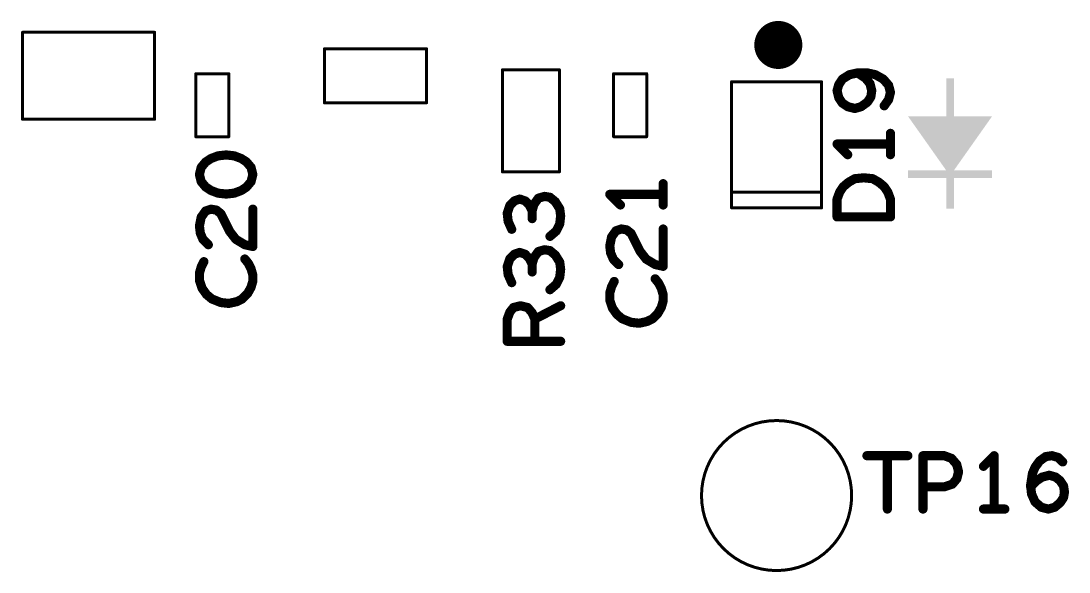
# Model space of a CAD drawing. Extents: x -1.14 to 4.53, y -2.04 to 6.
# Drawn here: x 1.042 to 1.729, y 2.465 to 2.827 of the extents above; entities that cross this region are included whole.
import ezdxf

# ---------------------------------------------------------------- set-up
doc = ezdxf.new("R2010")
doc.units = 0
doc.layers.get('0').update_dxf_attribs({"linetype": 'CONTINUOUS'})
doc.layers.add('ASSE', color=1, linetype='CONTINUOUS')

# ---------------------------------------------------------------- blocks, each defined once
blk = doc.blocks.new('ROUND_64')
at = {"const_width": 0.000984}
blk.add_lwpolyline([(-0.00049, 0, 1), (0.00049, 0, 1)], format="xyb", close=True, dxfattribs=at)
blk = doc.blocks.new('ROUND_1')
at = {"const_width": 0.003}
blk.add_lwpolyline([(-0.0015, 0, 1), (0.0015, 0, 1)], format="xyb", close=True, dxfattribs=at)

msp = doc.modelspace()

# ---------------------------------------------------------------- linework, layer by layer
at = {"layer": 'ASSE'}
for points, const_width in [([(1.53072, 2.811, 1), (1.54647, 2.811, 1)], 0.01575), ([(1.48824, 2.51535, 1), (1.58666, 2.51535, 1)], 0.00197)]:
    msp.add_lwpolyline(points, format="xyb", close=True, dxfattribs=dict(at, const_width=const_width))
for points, const_width in [([(1.04308, 2.7622), (1.04308, 2.81929)], 0.00197), ([(1.04308, 2.81929), (1.1297, 2.81929)], 0.00197), ([(1.1297, 2.81929), (1.1297, 2.7622)], 0.00197), ([(1.24103, 2.80846), (1.30796, 2.80846)], 0.00197), ([(1.24103, 2.77303), (1.24103, 2.80846)], 0.00197), ([(1.30796, 2.80846), (1.30796, 2.77303)], 0.00197), ([(1.1567, 2.75079), (1.1567, 2.79213)], 0.00197), ([(1.1567, 2.79213), (1.17835, 2.79213)], 0.00197), ([(1.17835, 2.79213), (1.17835, 2.75079)], 0.00197), ([(1.35769, 2.72776), (1.35769, 2.79468)], 0.00197), ([(1.35769, 2.79468), (1.39509, 2.79468)], 0.00197), ([(1.39509, 2.79468), (1.39509, 2.72776)], 0.00197), ([(1.43064, 2.75079), (1.43064, 2.79213)], 0.00197), ([(1.43064, 2.79213), (1.45229, 2.79213)], 0.00197), ([(1.45229, 2.79213), (1.45229, 2.75079)], 0.00197), ([(1.5806, 2.78858), (1.57826, 2.78508)], 0.006), ([(1.58526, 2.7915), (1.5806, 2.78858)], 0.006), ([(1.59051, 2.79267), (1.58526, 2.7915)], 0.006), ([(1.59693, 2.79267), (1.59051, 2.79267)], 0.006), ([(1.59576, 2.78917), (1.59051, 2.79267)], 0.006), ([(1.59868, 2.78567), (1.59576, 2.78917)], 0.006), ([(1.60218, 2.7915), (1.59693, 2.79267)], 0.006), ([(1.60743, 2.78858), (1.60218, 2.7915)], 0.006), ([(1.61093, 2.7845), (1.60743, 2.78858)], 0.006), ([(1.50792, 2.78681), (1.50792, 2.70413)], 0.00197), ([(1.56698, 2.78681), (1.50792, 2.78681)], 0.00197), ([(1.56698, 2.70413), (1.56698, 2.78681)], 0.00197), ([(1.57826, 2.78508), (1.5771, 2.781)], 0.006), ([(1.5771, 2.781), (1.57826, 2.77633)], 0.006), ([(1.59985, 2.781), (1.59868, 2.78567)], 0.006), ([(1.59926, 2.77692), (1.59985, 2.781)], 0.006), ([(1.6121, 2.77983), (1.61093, 2.7845)], 0.006), ([(1.61093, 2.77517), (1.6121, 2.77983)], 0.006), ([(1.57826, 2.77633), (1.5806, 2.77283)], 0.006), ([(1.5806, 2.77283), (1.5841, 2.7705)], 0.006), ([(1.59285, 2.7705), (1.59693, 2.77342)], 0.006), ([(1.59693, 2.77342), (1.59926, 2.77692)], 0.006), ([(1.60801, 2.77108), (1.61093, 2.77517)], 0.006), ([(1.30796, 2.77303), (1.24103, 2.77303)], 0.00197), ([(1.5841, 2.7705), (1.58876, 2.76933)], 0.006), ([(1.58876, 2.76933), (1.59285, 2.7705)], 0.006), ([(1.1297, 2.7622), (1.04308, 2.7622)], 0.00197), ([(1.6121, 2.739), (1.6121, 2.753)], 0.006), ([(1.17835, 2.75079), (1.1567, 2.75079)], 0.00197), ([(1.45229, 2.75079), (1.43064, 2.75079)], 0.00197), ([(1.6121, 2.746), (1.5771, 2.746)], 0.006), ([(1.5771, 2.746), (1.5841, 2.739)], 0.006), ([(1.1766, 2.73883), (1.17135, 2.73825)], 0.006), ([(1.18185, 2.73825), (1.1766, 2.73883)], 0.006), ([(1.16318, 2.73417), (1.16026, 2.73067)], 0.006), ([(1.16668, 2.7365), (1.16318, 2.73417)], 0.006), ([(1.17135, 2.73825), (1.16668, 2.7365)], 0.006), ([(1.18651, 2.7365), (1.18185, 2.73825)], 0.006), ([(1.19001, 2.73417), (1.18651, 2.7365)], 0.006), ([(1.19293, 2.73067), (1.19001, 2.73417)], 0.006), ([(1.16026, 2.73067), (1.1591, 2.726)], 0.006), ([(1.1591, 2.726), (1.16026, 2.72133)], 0.006), ([(1.1941, 2.726), (1.19293, 2.73067)], 0.006), ([(1.19293, 2.72133), (1.1941, 2.726)], 0.006), ([(1.39509, 2.72776), (1.35769, 2.72776)], 0.00197), ([(1.16026, 2.72133), (1.16318, 2.71783)], 0.006), ([(1.19001, 2.71783), (1.19293, 2.72133)], 0.006), ([(1.4631, 2.706), (1.4631, 2.72)], 0.006), ([(1.57885, 2.7145), (1.58118, 2.718)], 0.006), ([(1.58118, 2.718), (1.58468, 2.72092)], 0.006), ([(1.58468, 2.72092), (1.58876, 2.72325)], 0.006), ([(1.58876, 2.72325), (1.5946, 2.72383)], 0.006), ([(1.5946, 2.72383), (1.60043, 2.72325)], 0.006), ([(1.60043, 2.72325), (1.60451, 2.72092)], 0.006), ([(1.60451, 2.72092), (1.60801, 2.718)], 0.006), ([(1.60801, 2.718), (1.61035, 2.7145)], 0.006), ([(1.16318, 2.71783), (1.16668, 2.7155)], 0.006), ([(1.16668, 2.7155), (1.17135, 2.71375)], 0.006), ([(1.17135, 2.71375), (1.1766, 2.71317)], 0.006), ([(1.1766, 2.71317), (1.18185, 2.71375)], 0.006), ([(1.18185, 2.71375), (1.18651, 2.7155)], 0.006), ([(1.18651, 2.7155), (1.19001, 2.71783)], 0.006), ([(1.38539, 2.71164), (1.38131, 2.71047)], 0.006), ([(1.38889, 2.71105), (1.38539, 2.71164)], 0.006), ([(1.39239, 2.70814), (1.38889, 2.71105)], 0.006), ([(1.4631, 2.713), (1.4281, 2.713)], 0.006), ([(1.4281, 2.713), (1.4351, 2.706)], 0.006), ([(1.56698, 2.71448), (1.50792, 2.71448)], 0.00197), ([(1.5771, 2.70983), (1.57885, 2.7145)], 0.006), ([(1.61035, 2.7145), (1.6121, 2.70983)], 0.006), ([(1.36264, 2.7058), (1.36089, 2.70055)], 0.006), ([(1.36556, 2.70872), (1.36264, 2.7058)], 0.006), ([(1.36906, 2.70989), (1.36556, 2.70872)], 0.006), ([(1.37256, 2.70872), (1.36906, 2.70989)], 0.006), ([(1.37547, 2.7058), (1.37256, 2.70872)], 0.006), ([(1.37722, 2.7023), (1.37547, 2.7058)], 0.006), ([(1.37839, 2.70639), (1.37722, 2.7023)], 0.006), ([(1.38131, 2.71047), (1.37839, 2.70639)], 0.006), ([(1.39531, 2.70347), (1.39239, 2.70814)], 0.006), ([(1.5771, 2.69817), (1.5771, 2.70983)], 0.006), ([(1.6121, 2.70983), (1.6121, 2.69817)], 0.006), ([(1.1591, 2.69217), (1.16026, 2.698)], 0.006), ([(1.16026, 2.698), (1.16318, 2.70208)], 0.006), ([(1.16318, 2.70208), (1.16668, 2.70325)], 0.006), ([(1.16668, 2.70325), (1.17018, 2.70267)], 0.006), ([(1.17018, 2.70267), (1.1731, 2.70033)], 0.006), ([(1.1731, 2.70033), (1.17893, 2.68867)], 0.006), ([(1.1941, 2.67875), (1.1941, 2.70325)], 0.006), ([(1.36089, 2.70055), (1.36147, 2.6953)], 0.006), ([(1.37722, 2.7023), (1.37722, 2.69705)], 0.006), ([(1.39589, 2.6988), (1.39531, 2.70347)], 0.006), ([(1.39531, 2.69355), (1.39589, 2.6988)], 0.006), ([(1.50792, 2.70413), (1.56698, 2.70413)], 0.00197), ([(1.6121, 2.69817), (1.5771, 2.69817)], 0.006), ([(1.15968, 2.6875), (1.1591, 2.69217)], 0.006), ([(1.36147, 2.6953), (1.36381, 2.69005)], 0.006), ([(1.39297, 2.68889), (1.39531, 2.69355)], 0.006), ([(1.16143, 2.68342), (1.15968, 2.6875)], 0.006), ([(1.17893, 2.68867), (1.18301, 2.68342)], 0.006), ([(1.38889, 2.68539), (1.39297, 2.68889)], 0.006), ([(1.4281, 2.67917), (1.42926, 2.685)], 0.006), ([(1.42926, 2.685), (1.43218, 2.68908)], 0.006), ([(1.43218, 2.68908), (1.43568, 2.69025)], 0.006), ([(1.43568, 2.69025), (1.43918, 2.68967)], 0.006), ([(1.43918, 2.68967), (1.4421, 2.68733)], 0.006), ([(1.4421, 2.68733), (1.44793, 2.67567)], 0.006), ([(1.4631, 2.66575), (1.4631, 2.69025)], 0.006), ([(1.16493, 2.67992), (1.16143, 2.68342)], 0.006), ([(1.18301, 2.68342), (1.18885, 2.67992)], 0.006), ([(1.18885, 2.67992), (1.1941, 2.67875)], 0.006), ([(1.38539, 2.67664), (1.38131, 2.67547)], 0.006), ([(1.38889, 2.67605), (1.38539, 2.67664)], 0.006), ([(1.42868, 2.6745), (1.4281, 2.67917)], 0.006), ([(1.19118, 2.66767), (1.18885, 2.67058)], 0.006), ([(1.36264, 2.6708), (1.36089, 2.66555)], 0.006), ([(1.36556, 2.67372), (1.36264, 2.6708)], 0.006), ([(1.36906, 2.67489), (1.36556, 2.67372)], 0.006), ([(1.37256, 2.67372), (1.36906, 2.67489)], 0.006), ([(1.37547, 2.6708), (1.37256, 2.67372)], 0.006), ([(1.37722, 2.6673), (1.37547, 2.6708)], 0.006), ([(1.37839, 2.67139), (1.37722, 2.6673)], 0.006), ([(1.38131, 2.67547), (1.37839, 2.67139)], 0.006), ([(1.39239, 2.67314), (1.38889, 2.67605)], 0.006), ([(1.39531, 2.66847), (1.39239, 2.67314)], 0.006), ([(1.43043, 2.67042), (1.42868, 2.6745)], 0.006), ([(1.43393, 2.66692), (1.43043, 2.67042)], 0.006), ([(1.44793, 2.67567), (1.45201, 2.67042)], 0.006), ([(1.45201, 2.67042), (1.45785, 2.66692)], 0.006), ([(1.16026, 2.66533), (1.1591, 2.66125)], 0.006), ([(1.16201, 2.66883), (1.16026, 2.66533)], 0.006), ([(1.19293, 2.66417), (1.19118, 2.66767)], 0.006), ([(1.1941, 2.66008), (1.19293, 2.66417)], 0.006), ([(1.36089, 2.66555), (1.36147, 2.6603)], 0.006), ([(1.37722, 2.6673), (1.37722, 2.66205)], 0.006), ([(1.39589, 2.6638), (1.39531, 2.66847)], 0.006), ([(1.39531, 2.65855), (1.39589, 2.6638)], 0.006), ([(1.45785, 2.66692), (1.4631, 2.66575)], 0.006), ([(1.1591, 2.66125), (1.1591, 2.65658)], 0.006), ([(1.1591, 2.65658), (1.16085, 2.65133)], 0.006), ([(1.1941, 2.656), (1.1941, 2.66008)], 0.006), ([(1.36147, 2.6603), (1.36381, 2.65505)], 0.006), ([(1.39297, 2.65389), (1.39531, 2.65855)], 0.006), ([(1.46018, 2.65467), (1.45785, 2.65758)], 0.006), ([(1.16085, 2.65133), (1.16376, 2.64725)], 0.006), ([(1.1906, 2.64783), (1.19293, 2.65192)], 0.006), ([(1.19293, 2.65192), (1.1941, 2.656)], 0.006), ([(1.38889, 2.65039), (1.39297, 2.65389)], 0.006), ([(1.42926, 2.65233), (1.4281, 2.64825)], 0.006), ([(1.43101, 2.65583), (1.42926, 2.65233)], 0.006), ([(1.46193, 2.65117), (1.46018, 2.65467)], 0.006), ([(1.4631, 2.64708), (1.46193, 2.65117)], 0.006), ([(1.16376, 2.64725), (1.16726, 2.64433)], 0.006), ([(1.16726, 2.64433), (1.1731, 2.642)], 0.006), ([(1.17835, 2.64141), (1.1836, 2.64258)], 0.006), ([(1.1836, 2.64258), (1.1871, 2.64433)], 0.006), ([(1.1871, 2.64433), (1.1906, 2.64783)], 0.006), ([(1.4281, 2.64825), (1.4281, 2.64358)], 0.006), ([(1.4281, 2.64358), (1.42985, 2.63833)], 0.006), ([(1.46193, 2.63892), (1.4631, 2.643)], 0.006), ([(1.4631, 2.643), (1.4631, 2.64708)], 0.006), ([(1.1731, 2.642), (1.17835, 2.64141)], 0.006), ([(1.36089, 2.63114), (1.36264, 2.6358)], 0.006), ([(1.36264, 2.6358), (1.36497, 2.63872)], 0.006), ([(1.36497, 2.63872), (1.36964, 2.63989)], 0.006), ([(1.36964, 2.63989), (1.37431, 2.63872)], 0.006), ([(1.37431, 2.63872), (1.37722, 2.63522)], 0.006), ([(1.37897, 2.63114), (1.39589, 2.63989)], 0.006), ([(1.42985, 2.63833), (1.43276, 2.63425)], 0.006), ([(1.4596, 2.63483), (1.46193, 2.63892)], 0.006), ([(1.36089, 2.61655), (1.36089, 2.63114)], 0.006), ([(1.37722, 2.63522), (1.37897, 2.63114)], 0.006), ([(1.37897, 2.63114), (1.37897, 2.61655)], 0.006), ([(1.43276, 2.63425), (1.43626, 2.63133)], 0.006), ([(1.43626, 2.63133), (1.4421, 2.629)], 0.006), ([(1.4421, 2.629), (1.44735, 2.62841)], 0.006), ([(1.44735, 2.62841), (1.4526, 2.62958)], 0.006), ([(1.4526, 2.62958), (1.4561, 2.63133)], 0.006), ([(1.4561, 2.63133), (1.4596, 2.63483)], 0.006), ([(1.39589, 2.61655), (1.36089, 2.61655)], 0.006), ([(1.59668, 2.5415), (1.62351, 2.5415)], 0.006), ([(1.61009, 2.5415), (1.61009, 2.5065)], 0.006), ([(1.63343, 2.5065), (1.63343, 2.5415)], 0.006), ([(1.63343, 2.5415), (1.64743, 2.5415)], 0.006), ([(1.64743, 2.5415), (1.6521, 2.53975)], 0.006), ([(1.6521, 2.53975), (1.6556, 2.53567)], 0.006), ([(1.6801, 2.5415), (1.6731, 2.5345)], 0.006), ([(1.6801, 2.5065), (1.6801, 2.5415)], 0.006), ([(1.70985, 2.538), (1.71393, 2.54092)], 0.006), ([(1.71393, 2.54092), (1.71801, 2.5415)], 0.006), ([(1.71801, 2.5415), (1.7221, 2.54033)], 0.006), ([(1.7221, 2.54033), (1.72501, 2.53742)], 0.006), ([(1.6556, 2.53567), (1.65676, 2.531)], 0.006), ([(1.70518, 2.52983), (1.70693, 2.53392)], 0.006), ([(1.70693, 2.53392), (1.70985, 2.538)], 0.006), ([(1.6556, 2.52633), (1.65268, 2.52283)], 0.006), ([(1.65676, 2.531), (1.6556, 2.52633)], 0.006), ([(1.70401, 2.52225), (1.70518, 2.52983)], 0.006), ([(1.7081, 2.52517), (1.7116, 2.5275)], 0.006), ([(1.7116, 2.5275), (1.71626, 2.52867)], 0.006), ([(1.71626, 2.52867), (1.72035, 2.5275)], 0.006), ([(1.72035, 2.5275), (1.72326, 2.52517)], 0.006), ([(1.64743, 2.52108), (1.63343, 2.52108)], 0.006), ([(1.65268, 2.52283), (1.64743, 2.52108)], 0.006), ([(1.70401, 2.52108), (1.7081, 2.52517)], 0.006), ([(1.7046, 2.51642), (1.70401, 2.52225)], 0.006), ([(1.72326, 2.52517), (1.7256, 2.52167)], 0.006), ([(1.7256, 2.52167), (1.72618, 2.51758)], 0.006), ([(1.70693, 2.51117), (1.7046, 2.51642)], 0.006), ([(1.7256, 2.51408), (1.72326, 2.51058)], 0.006), ([(1.72618, 2.51758), (1.7256, 2.51408)], 0.006), ([(1.6731, 2.5065), (1.6871, 2.5065)], 0.006), ([(1.71101, 2.50767), (1.70693, 2.51117)], 0.006), ([(1.71568, 2.5065), (1.71101, 2.50767)], 0.006), ([(1.71976, 2.50767), (1.71568, 2.5065)], 0.006), ([(1.72326, 2.51058), (1.71976, 2.50767)], 0.006)]:
    msp.add_lwpolyline(points, dxfattribs=dict(at, const_width=const_width))
for points in [[(1.64868, 2.76411), (1.64868, 2.78911), (1.65368, 2.76411), (1.65368, 2.78911)], [(1.64868, 2.72867), (1.62368, 2.76411), (1.65368, 2.72867), (1.67868, 2.76411)], [(1.62368, 2.72367), (1.62368, 2.72867), (1.67868, 2.72367), (1.67868, 2.72867)], [(1.64868, 2.70367), (1.64868, 2.72367), (1.65368, 2.70367), (1.65368, 2.72367)]]:
    msp.add_solid(points, dxfattribs=at)

# ---------------------------------------------------------------- block references
for name, p in [('ROUND_64', (1.04308, 2.81929)), ('ROUND_64', (1.04308, 2.81929)), ('ROUND_64', (1.1297, 2.81929)), ('ROUND_64', (1.1297, 2.81929)), ('ROUND_64', (1.24103, 2.80846)), ('ROUND_64', (1.24103, 2.80846)), ('ROUND_64', (1.30796, 2.80846)), ('ROUND_64', (1.30796, 2.80846)), ('ROUND_64', (1.1567, 2.79213)), ('ROUND_64', (1.1567, 2.79213)), ('ROUND_64', (1.17835, 2.79213)), ('ROUND_64', (1.17835, 2.79213)), ('ROUND_64', (1.35769, 2.79468)), ('ROUND_64', (1.35769, 2.79468)), ('ROUND_64', (1.39509, 2.79468)), ('ROUND_64', (1.39509, 2.79468)), ('ROUND_64', (1.43064, 2.79213)), ('ROUND_64', (1.43064, 2.79213)), ('ROUND_64', (1.45229, 2.79213)), ('ROUND_64', (1.45229, 2.79213)), ('ROUND_1', (1.5806, 2.78858)), ('ROUND_1', (1.5806, 2.78858)), ('ROUND_1', (1.58526, 2.7915)), ('ROUND_1', (1.58526, 2.7915)), ('ROUND_1', (1.59051, 2.79267)), ('ROUND_1', (1.59051, 2.79267)), ('ROUND_1', (1.59051, 2.79267)), ('ROUND_1', (1.59576, 2.78917)), ('ROUND_1', (1.59576, 2.78917)), ('ROUND_1', (1.59693, 2.79267)), ('ROUND_1', (1.59693, 2.79267)), ('ROUND_1', (1.60218, 2.7915)), ('ROUND_1', (1.60218, 2.7915)), ('ROUND_1', (1.60743, 2.78858)), ('ROUND_1', (1.60743, 2.78858)), ('ROUND_64', (1.50792, 2.78681)), ('ROUND_64', (1.50792, 2.78681)), ('ROUND_64', (1.56698, 2.78681)), ('ROUND_64', (1.56698, 2.78681)), ('ROUND_1', (1.5771, 2.781)), ('ROUND_1', (1.5771, 2.781)), ('ROUND_1', (1.57826, 2.78508)), ('ROUND_1', (1.57826, 2.78508)), ('ROUND_1', (1.59868, 2.78567)), ('ROUND_1', (1.59868, 2.78567)), ('ROUND_1', (1.59985, 2.781)), ('ROUND_1', (1.59985, 2.781)), ('ROUND_1', (1.61093, 2.7845)), ('ROUND_1', (1.61093, 2.7845)), ('ROUND_1', (1.6121, 2.77983)), ('ROUND_1', (1.6121, 2.77983)), ('ROUND_1', (1.57826, 2.77633)), ('ROUND_1', (1.57826, 2.77633)), ('ROUND_1', (1.5806, 2.77283)), ('ROUND_1', (1.5806, 2.77283)), ('ROUND_1', (1.59693, 2.77342)), ('ROUND_1', (1.59693, 2.77342)), ('ROUND_1', (1.59926, 2.77692)), ('ROUND_1', (1.59926, 2.77692)), ('ROUND_1', (1.61093, 2.77517)), ('ROUND_1', (1.61093, 2.77517)), ('ROUND_64', (1.24103, 2.77303)), ('ROUND_64', (1.24103, 2.77303)), ('ROUND_64', (1.30796, 2.77303)), ('ROUND_64', (1.30796, 2.77303)), ('ROUND_1', (1.5841, 2.7705)), ('ROUND_1', (1.5841, 2.7705)), ('ROUND_1', (1.58876, 2.76933)), ('ROUND_1', (1.58876, 2.76933)), ('ROUND_1', (1.59285, 2.7705)), ('ROUND_1', (1.59285, 2.7705)), ('ROUND_1', (1.60801, 2.77108)), ('ROUND_64', (1.04308, 2.7622)), ('ROUND_64', (1.04308, 2.7622)), ('ROUND_64', (1.1297, 2.7622)), ('ROUND_64', (1.1297, 2.7622)), ('ROUND_1', (1.6121, 2.753)), ('ROUND_64', (1.1567, 2.75079)), ('ROUND_64', (1.1567, 2.75079)), ('ROUND_64', (1.17835, 2.75079)), ('ROUND_64', (1.17835, 2.75079)), ('ROUND_64', (1.43064, 2.75079)), ('ROUND_64', (1.43064, 2.75079)), ('ROUND_64', (1.45229, 2.75079)), ('ROUND_64', (1.45229, 2.75079)), ('ROUND_1', (1.5771, 2.746)), ('ROUND_1', (1.5771, 2.746)), ('ROUND_1', (1.6121, 2.746)), ('ROUND_1', (1.1766, 2.73883)), ('ROUND_1', (1.1766, 2.73883)), ('ROUND_1', (1.5841, 2.739)), ('ROUND_1', (1.6121, 2.739)), ('ROUND_1', (1.16318, 2.73417)), ('ROUND_1', (1.16318, 2.73417)), ('ROUND_1', (1.16668, 2.7365)), ('ROUND_1', (1.16668, 2.7365)), ('ROUND_1', (1.17135, 2.73825)), ('ROUND_1', (1.17135, 2.73825)), ('ROUND_1', (1.18185, 2.73825)), ('ROUND_1', (1.18185, 2.73825)), ('ROUND_1', (1.18651, 2.7365)), ('ROUND_1', (1.18651, 2.7365)), ('ROUND_1', (1.19001, 2.73417)), ('ROUND_1', (1.19001, 2.73417)), ('ROUND_1', (1.1591, 2.726)), ('ROUND_1', (1.1591, 2.726)), ('ROUND_1', (1.16026, 2.73067)), ('ROUND_1', (1.16026, 2.73067)), ('ROUND_1', (1.19293, 2.73067)), ('ROUND_1', (1.19293, 2.73067)), ('ROUND_1', (1.1941, 2.726)), ('ROUND_1', (1.1941, 2.726)), ('ROUND_64', (1.35769, 2.72776)), ('ROUND_64', (1.35769, 2.72776)), ('ROUND_64', (1.39509, 2.72776)), ('ROUND_64', (1.39509, 2.72776)), ('ROUND_1', (1.16026, 2.72133)), ('ROUND_1', (1.16026, 2.72133)), ('ROUND_1', (1.19293, 2.72133)), ('ROUND_1', (1.19293, 2.72133)), ('ROUND_1', (1.4631, 2.72)), ('ROUND_1', (1.58118, 2.718)), ('ROUND_1', (1.58118, 2.718)), ('ROUND_1', (1.58468, 2.72092)), ('ROUND_1', (1.58468, 2.72092)), ('ROUND_1', (1.58876, 2.72325)), ('ROUND_1', (1.58876, 2.72325)), ('ROUND_1', (1.5946, 2.72383)), ('ROUND_1', (1.5946, 2.72383)), ('ROUND_1', (1.60043, 2.72325)), ('ROUND_1', (1.60043, 2.72325)), ('ROUND_1', (1.60451, 2.72092)), ('ROUND_1', (1.60451, 2.72092)), ('ROUND_1', (1.60801, 2.718)), ('ROUND_1', (1.60801, 2.718)), ('ROUND_1', (1.16318, 2.71783)), ('ROUND_1', (1.16318, 2.71783)), ('ROUND_1', (1.16668, 2.7155)), ('ROUND_1', (1.16668, 2.7155)), ('ROUND_1', (1.17135, 2.71375)), ('ROUND_1', (1.17135, 2.71375)), ('ROUND_1', (1.1766, 2.71317)), ('ROUND_1', (1.1766, 2.71317)), ('ROUND_1', (1.18185, 2.71375)), ('ROUND_1', (1.18185, 2.71375)), ('ROUND_1', (1.18651, 2.7155)), ('ROUND_1', (1.18651, 2.7155)), ('ROUND_1', (1.19001, 2.71783)), ('ROUND_1', (1.19001, 2.71783)), ('ROUND_1', (1.38539, 2.71164)), ('ROUND_1', (1.38539, 2.71164)), ('ROUND_1', (1.38889, 2.71105)), ('ROUND_1', (1.38889, 2.71105)), ('ROUND_1', (1.4281, 2.713)), ('ROUND_1', (1.4281, 2.713)), ('ROUND_1', (1.4631, 2.713)), ('ROUND_64', (1.50792, 2.71448)), ('ROUND_64', (1.56698, 2.71448)), ('ROUND_1', (1.57885, 2.7145)), ('ROUND_1', (1.57885, 2.7145)), ('ROUND_1', (1.61035, 2.7145)), ('ROUND_1', (1.61035, 2.7145)), ('ROUND_1', (1.36264, 2.7058)), ('ROUND_1', (1.36264, 2.7058)), ('ROUND_1', (1.36556, 2.70872)), ('ROUND_1', (1.36556, 2.70872)), ('ROUND_1', (1.36906, 2.70989)), ('ROUND_1', (1.36906, 2.70989)), ('ROUND_1', (1.37256, 2.70872)), ('ROUND_1', (1.37256, 2.70872)), ('ROUND_1', (1.37547, 2.7058)), ('ROUND_1', (1.37547, 2.7058)), ('ROUND_1', (1.37839, 2.70639)), ('ROUND_1', (1.37839, 2.70639)), ('ROUND_1', (1.38131, 2.71047)), ('ROUND_1', (1.38131, 2.71047)), ('ROUND_1', (1.39239, 2.70814)), ('ROUND_1', (1.39239, 2.70814)), ('ROUND_1', (1.4351, 2.706)), ('ROUND_1', (1.4631, 2.706)), ('ROUND_1', (1.5771, 2.70983)), ('ROUND_1', (1.5771, 2.70983)), ('ROUND_1', (1.6121, 2.70983)), ('ROUND_1', (1.6121, 2.70983)), ('ROUND_1', (1.16026, 2.698)), ('ROUND_1', (1.16026, 2.698)), ('ROUND_1', (1.16318, 2.70208)), ('ROUND_1', (1.16318, 2.70208)), ('ROUND_1', (1.16668, 2.70325)), ('ROUND_1', (1.16668, 2.70325)), ('ROUND_1', (1.17018, 2.70267)), ('ROUND_1', (1.17018, 2.70267)), ('ROUND_1', (1.1731, 2.70033)), ('ROUND_1', (1.1731, 2.70033)), ('ROUND_1', (1.1941, 2.70325)), ('ROUND_1', (1.36089, 2.70055)), ('ROUND_1', (1.36089, 2.70055)), ('ROUND_1', (1.37722, 2.7023)), ('ROUND_1', (1.37722, 2.7023)), ('ROUND_1', (1.37722, 2.7023)), ('ROUND_1', (1.39531, 2.70347)), ('ROUND_1', (1.39531, 2.70347)), ('ROUND_1', (1.39589, 2.6988)), ('ROUND_1', (1.39589, 2.6988)), ('ROUND_64', (1.50792, 2.70413)), ('ROUND_64', (1.50792, 2.70413)), ('ROUND_64', (1.56698, 2.70413)), ('ROUND_64', (1.56698, 2.70413)), ('ROUND_1', (1.5771, 2.69817)), ('ROUND_1', (1.5771, 2.69817)), ('ROUND_1', (1.6121, 2.69817)), ('ROUND_1', (1.6121, 2.69817)), ('ROUND_1', (1.1591, 2.69217)), ('ROUND_1', (1.1591, 2.69217)), ('ROUND_1', (1.36147, 2.6953)), ('ROUND_1', (1.36147, 2.6953)), ('ROUND_1', (1.37722, 2.69705)), ('ROUND_1', (1.39531, 2.69355)), ('ROUND_1', (1.39531, 2.69355)), ('ROUND_1', (1.15968, 2.6875)), ('ROUND_1', (1.15968, 2.6875)), ('ROUND_1', (1.17893, 2.68867)), ('ROUND_1', (1.17893, 2.68867)), ('ROUND_1', (1.36381, 2.69005)), ('ROUND_1', (1.38889, 2.68539)), ('ROUND_1', (1.39297, 2.68889)), ('ROUND_1', (1.39297, 2.68889)), ('ROUND_1', (1.42926, 2.685)), ('ROUND_1', (1.42926, 2.685)), ('ROUND_1', (1.43218, 2.68908)), ('ROUND_1', (1.43218, 2.68908)), ('ROUND_1', (1.43568, 2.69025)), ('ROUND_1', (1.43568, 2.69025)), ('ROUND_1', (1.43918, 2.68967)), ('ROUND_1', (1.43918, 2.68967)), ('ROUND_1', (1.4421, 2.68733)), ('ROUND_1', (1.4421, 2.68733)), ('ROUND_1', (1.4631, 2.69025)), ('ROUND_1', (1.16143, 2.68342)), ('ROUND_1', (1.16143, 2.68342)), ('ROUND_1', (1.16493, 2.67992)), ('ROUND_1', (1.18301, 2.68342)), ('ROUND_1', (1.18301, 2.68342)), ('ROUND_1', (1.18885, 2.67992)), ('ROUND_1', (1.18885, 2.67992)), ('ROUND_1', (1.1941, 2.67875)), ('ROUND_1', (1.1941, 2.67875)), ('ROUND_1', (1.38539, 2.67664)), ('ROUND_1', (1.38539, 2.67664)), ('ROUND_1', (1.4281, 2.67917)), ('ROUND_1', (1.4281, 2.67917)), ('ROUND_1', (1.18885, 2.67058)), ('ROUND_1', (1.36264, 2.6708)), ('ROUND_1', (1.36264, 2.6708)), ('ROUND_1', (1.36556, 2.67372)), ('ROUND_1', (1.36556, 2.67372)), ('ROUND_1', (1.36906, 2.67489)), ('ROUND_1', (1.36906, 2.67489)), ('ROUND_1', (1.37256, 2.67372)), ('ROUND_1', (1.37256, 2.67372)), ('ROUND_1', (1.37547, 2.6708)), ('ROUND_1', (1.37547, 2.6708)), ('ROUND_1', (1.37839, 2.67139)), ('ROUND_1', (1.37839, 2.67139)), ('ROUND_1', (1.38131, 2.67547)), ('ROUND_1', (1.38131, 2.67547)), ('ROUND_1', (1.38889, 2.67605)), ('ROUND_1', (1.38889, 2.67605)), ('ROUND_1', (1.39239, 2.67314)), ('ROUND_1', (1.39239, 2.67314)), ('ROUND_1', (1.42868, 2.6745)), ('ROUND_1', (1.42868, 2.6745)), ('ROUND_1', (1.43043, 2.67042)), ('ROUND_1', (1.43043, 2.67042)), ('ROUND_1', (1.44793, 2.67567)), ('ROUND_1', (1.44793, 2.67567)), ('ROUND_1', (1.45201, 2.67042)), ('ROUND_1', (1.45201, 2.67042)), ('ROUND_1', (1.16026, 2.66533)), ('ROUND_1', (1.16026, 2.66533)), ('ROUND_1', (1.16201, 2.66883)), ('ROUND_1', (1.19118, 2.66767)), ('ROUND_1', (1.19118, 2.66767)), ('ROUND_1', (1.19293, 2.66417)), ('ROUND_1', (1.19293, 2.66417)), ('ROUND_1', (1.36089, 2.66555)), ('ROUND_1', (1.36089, 2.66555)), ('ROUND_1', (1.37722, 2.6673)), ('ROUND_1', (1.37722, 2.6673)), ('ROUND_1', (1.37722, 2.6673)), ('ROUND_1', (1.39531, 2.66847)), ('ROUND_1', (1.39531, 2.66847)), ('ROUND_1', (1.39589, 2.6638)), ('ROUND_1', (1.39589, 2.6638)), ('ROUND_1', (1.43393, 2.66692)), ('ROUND_1', (1.45785, 2.66692)), ('ROUND_1', (1.45785, 2.66692)), ('ROUND_1', (1.4631, 2.66575)), ('ROUND_1', (1.4631, 2.66575)), ('ROUND_1', (1.1591, 2.66125)), ('ROUND_1', (1.1591, 2.66125)), ('ROUND_1', (1.1591, 2.65658)), ('ROUND_1', (1.1591, 2.65658)), ('ROUND_1', (1.1941, 2.66008)), ('ROUND_1', (1.1941, 2.66008)), ('ROUND_1', (1.36147, 2.6603)), ('ROUND_1', (1.36147, 2.6603)), ('ROUND_1', (1.37722, 2.66205)), ('ROUND_1', (1.39531, 2.65855)), ('ROUND_1', (1.39531, 2.65855)), ('ROUND_1', (1.45785, 2.65758)), ('ROUND_1', (1.16085, 2.65133)), ('ROUND_1', (1.16085, 2.65133)), ('ROUND_1', (1.19293, 2.65192)), ('ROUND_1', (1.19293, 2.65192)), ('ROUND_1', (1.1941, 2.656)), ('ROUND_1', (1.1941, 2.656)), ('ROUND_1', (1.36381, 2.65505)), ('ROUND_1', (1.38889, 2.65039)), ('ROUND_1', (1.39297, 2.65389)), ('ROUND_1', (1.39297, 2.65389)), ('ROUND_1', (1.42926, 2.65233)), ('ROUND_1', (1.42926, 2.65233)), ('ROUND_1', (1.43101, 2.65583)), ('ROUND_1', (1.46018, 2.65467)), ('ROUND_1', (1.46018, 2.65467)), ('ROUND_1', (1.46193, 2.65117)), ('ROUND_1', (1.46193, 2.65117)), ('ROUND_1', (1.16376, 2.64725)), ('ROUND_1', (1.16376, 2.64725)), ('ROUND_1', (1.16726, 2.64433)), ('ROUND_1', (1.16726, 2.64433)), ('ROUND_1', (1.1836, 2.64258)), ('ROUND_1', (1.1836, 2.64258)), ('ROUND_1', (1.1871, 2.64433)), ('ROUND_1', (1.1871, 2.64433)), ('ROUND_1', (1.1906, 2.64783)), ('ROUND_1', (1.1906, 2.64783)), ('ROUND_1', (1.4281, 2.64825)), ('ROUND_1', (1.4281, 2.64825)), ('ROUND_1', (1.4281, 2.64358)), ('ROUND_1', (1.4281, 2.64358)), ('ROUND_1', (1.4631, 2.64708)), ('ROUND_1', (1.4631, 2.64708)), ('ROUND_1', (1.4631, 2.643)), ('ROUND_1', (1.4631, 2.643)), ('ROUND_1', (1.1731, 2.642)), ('ROUND_1', (1.1731, 2.642)), ('ROUND_1', (1.17835, 2.64141)), ('ROUND_1', (1.17835, 2.64141)), ('ROUND_1', (1.36264, 2.6358)), ('ROUND_1', (1.36264, 2.6358)), ('ROUND_1', (1.36497, 2.63872)), ('ROUND_1', (1.36497, 2.63872)), ('ROUND_1', (1.36964, 2.63989)), ('ROUND_1', (1.36964, 2.63989)), ('ROUND_1', (1.37431, 2.63872)), ('ROUND_1', (1.37431, 2.63872)), ('ROUND_1', (1.39589, 2.63989)), ('ROUND_1', (1.42985, 2.63833)), ('ROUND_1', (1.42985, 2.63833)), ('ROUND_1', (1.46193, 2.63892)), ('ROUND_1', (1.46193, 2.63892)), ('ROUND_1', (1.36089, 2.63114)), ('ROUND_1', (1.36089, 2.63114)), ('ROUND_1', (1.37722, 2.63522)), ('ROUND_1', (1.37722, 2.63522)), ('ROUND_1', (1.37897, 2.63114)), ('ROUND_1', (1.37897, 2.63114)), ('ROUND_1', (1.37897, 2.63114)), ('ROUND_1', (1.43276, 2.63425)), ('ROUND_1', (1.43276, 2.63425)), ('ROUND_1', (1.43626, 2.63133)), ('ROUND_1', (1.43626, 2.63133)), ('ROUND_1', (1.4421, 2.629)), ('ROUND_1', (1.4421, 2.629)), ('ROUND_1', (1.4526, 2.62958)), ('ROUND_1', (1.4526, 2.62958)), ('ROUND_1', (1.4561, 2.63133)), ('ROUND_1', (1.4561, 2.63133)), ('ROUND_1', (1.4596, 2.63483)), ('ROUND_1', (1.4596, 2.63483)), ('ROUND_1', (1.44735, 2.62841)), ('ROUND_1', (1.44735, 2.62841)), ('ROUND_1', (1.36089, 2.61655)), ('ROUND_1', (1.36089, 2.61655)), ('ROUND_1', (1.37897, 2.61655)), ('ROUND_1', (1.39589, 2.61655)), ('ROUND_1', (1.59668, 2.5415)), ('ROUND_1', (1.61009, 2.5415)), ('ROUND_1', (1.62351, 2.5415)), ('ROUND_1', (1.63343, 2.5415)), ('ROUND_1', (1.63343, 2.5415)), ('ROUND_1', (1.64743, 2.5415)), ('ROUND_1', (1.64743, 2.5415)), ('ROUND_1', (1.6521, 2.53975)), ('ROUND_1', (1.6521, 2.53975)), ('ROUND_1', (1.6801, 2.5415)), ('ROUND_1', (1.6801, 2.5415)), ('ROUND_1', (1.71393, 2.54092)), ('ROUND_1', (1.71393, 2.54092)), ('ROUND_1', (1.71801, 2.5415)), ('ROUND_1', (1.71801, 2.5415)), ('ROUND_1', (1.7221, 2.54033)), ('ROUND_1', (1.7221, 2.54033)), ('ROUND_1', (1.6556, 2.53567)), ('ROUND_1', (1.6556, 2.53567)), ('ROUND_1', (1.6731, 2.5345)), ('ROUND_1', (1.70693, 2.53392)), ('ROUND_1', (1.70693, 2.53392)), ('ROUND_1', (1.70985, 2.538)), ('ROUND_1', (1.70985, 2.538)), ('ROUND_1', (1.72501, 2.53742)), ('ROUND_1', (1.6556, 2.52633)), ('ROUND_1', (1.6556, 2.52633)), ('ROUND_1', (1.65676, 2.531)), ('ROUND_1', (1.65676, 2.531)), ('ROUND_1', (1.70518, 2.52983)), ('ROUND_1', (1.70518, 2.52983)), ('ROUND_1', (1.7116, 2.5275)), ('ROUND_1', (1.7116, 2.5275)), ('ROUND_1', (1.71626, 2.52867)), ('ROUND_1', (1.71626, 2.52867)), ('ROUND_1', (1.72035, 2.5275)), ('ROUND_1', (1.72035, 2.5275)), ('ROUND_1', (1.63343, 2.52108)), ('ROUND_1', (1.64743, 2.52108)), ('ROUND_1', (1.64743, 2.52108)), ('ROUND_1', (1.65268, 2.52283)), ('ROUND_1', (1.65268, 2.52283)), ('ROUND_1', (1.70401, 2.52225)), ('ROUND_1', (1.70401, 2.52225)), ('ROUND_1', (1.70401, 2.52108)), ('ROUND_1', (1.7081, 2.52517)), ('ROUND_1', (1.7081, 2.52517)), ('ROUND_1', (1.72326, 2.52517)), ('ROUND_1', (1.72326, 2.52517)), ('ROUND_1', (1.7256, 2.52167)), ('ROUND_1', (1.7256, 2.52167)), ('ROUND_1', (1.7046, 2.51642)), ('ROUND_1', (1.7046, 2.51642)), ('ROUND_1', (1.7256, 2.51408)), ('ROUND_1', (1.7256, 2.51408)), ('ROUND_1', (1.72618, 2.51758)), ('ROUND_1', (1.72618, 2.51758)), ('ROUND_1', (1.61009, 2.5065)), ('ROUND_1', (1.63343, 2.5065)), ('ROUND_1', (1.6731, 2.5065)), ('ROUND_1', (1.6801, 2.5065)), ('ROUND_1', (1.6871, 2.5065)), ('ROUND_1', (1.70693, 2.51117)), ('ROUND_1', (1.70693, 2.51117)), ('ROUND_1', (1.71101, 2.50767)), ('ROUND_1', (1.71101, 2.50767)), ('ROUND_1', (1.71568, 2.5065)), ('ROUND_1', (1.71568, 2.5065)), ('ROUND_1', (1.71976, 2.50767)), ('ROUND_1', (1.71976, 2.50767)), ('ROUND_1', (1.72326, 2.51058)), ('ROUND_1', (1.72326, 2.51058))]:
    msp.add_blockref(name, p, dxfattribs=at)

doc.saveas('drawing.dxf')
